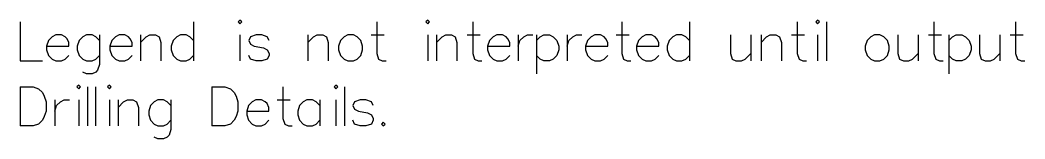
# Model space of a CAD drawing. Header units: millimetres. Extents: x 3.26 to 13.14, y 5.38 to 10.83.
# Drawn here: x 10.815 to 13.135, y 6.009 to 6.283 of the extents above; entities that cross this region are included whole.
import ezdxf

# ---------------------------------------------------------------- set-up
doc = ezdxf.new("R2010")
doc.units = ezdxf.units.MM
doc.header["$MEASUREMENT"] = 0
doc.layers.add('DrillDrawing', color=1, linetype='Continuous')

msp = doc.modelspace()

# ---------------------------------------------------------------- linework, layer by layer
at = {"layer": 'DrillDrawing'}
for p, q in [((10.815, 6.279), (10.815, 6.189)), ((11.2152, 6.279), (11.2152, 6.189)), ((11.3227, 6.2833), (11.3185, 6.279)), ((11.3185, 6.279), (11.3227, 6.2747)), ((11.327, 6.279), (11.3227, 6.2833)), ((11.3227, 6.2747), (11.327, 6.279)), ((11.6385, 6.279), (11.6385, 6.2061)), ((11.7564, 6.2833), (11.7521, 6.279)), ((11.7521, 6.279), (11.7564, 6.2747)), ((11.7607, 6.279), (11.7564, 6.2833)), ((11.7564, 6.2747), (11.7607, 6.279)), ((11.8601, 6.279), (11.8601, 6.2061)), ((12.2041, 6.279), (12.2041, 6.2061)), ((12.3605, 6.279), (12.3605, 6.189)), ((12.6095, 6.279), (12.6095, 6.2061)), ((12.6566, 6.2833), (12.6523, 6.279)), ((12.6523, 6.279), (12.6566, 6.2747)), ((12.6609, 6.279), (12.6566, 6.2833)), ((12.6566, 6.2747), (12.6609, 6.279)), ((12.6767, 6.279), (12.6767, 6.189)), ((12.9253, 6.279), (12.9253, 6.2061)), ((13.1138, 6.279), (13.1138, 6.2061)), ((10.8891, 6.2447), (10.8806, 6.2361)), ((10.8977, 6.249), (10.8891, 6.2447)), ((10.9106, 6.249), (10.8977, 6.249)), ((10.9191, 6.2447), (10.9106, 6.249)), ((10.9234, 6.2404), (10.9191, 6.2447)), ((10.9598, 6.2447), (10.9513, 6.2361)), ((10.9684, 6.249), (10.9598, 6.2447)), ((10.9813, 6.249), (10.9684, 6.249)), ((10.9898, 6.2447), (10.9813, 6.249)), ((10.9984, 6.2361), (10.9898, 6.2447)), ((10.9984, 6.249), (10.9984, 6.1804)), ((11.0352, 6.2447), (11.0267, 6.2361)), ((11.0438, 6.249), (11.0352, 6.2447)), ((11.0567, 6.249), (11.0438, 6.249)), ((11.0652, 6.2447), (11.0567, 6.249)), ((11.0695, 6.2404), (11.0652, 6.2447)), ((11.0931, 6.249), (11.0931, 6.189)), ((11.0931, 6.2318), (11.1059, 6.2447)), ((11.1059, 6.2447), (11.1145, 6.249)), ((11.1145, 6.249), (11.1274, 6.249)), ((11.1274, 6.249), (11.1359, 6.2447)), ((11.1359, 6.2447), (11.1402, 6.2318)), ((11.1766, 6.2447), (11.1681, 6.2361)), ((11.1852, 6.249), (11.1766, 6.2447)), ((11.1981, 6.249), (11.1852, 6.249)), ((11.2066, 6.2447), (11.1981, 6.249)), ((11.2152, 6.2361), (11.2066, 6.2447)), ((11.3227, 6.249), (11.3227, 6.189)), ((11.3472, 6.2447), (11.3429, 6.2361)), ((11.36, 6.249), (11.3472, 6.2447)), ((11.3729, 6.249), (11.36, 6.249)), ((11.3857, 6.2447), (11.3729, 6.249)), ((11.39, 6.2361), (11.3857, 6.2447)), ((11.4796, 6.249), (11.4796, 6.189)), ((11.4796, 6.2318), (11.4924, 6.2447)), ((11.4924, 6.2447), (11.501, 6.249)), ((11.501, 6.249), (11.5139, 6.249)), ((11.5139, 6.249), (11.5224, 6.2447)), ((11.5224, 6.2447), (11.5267, 6.2318)), ((11.5631, 6.2447), (11.5546, 6.2361)), ((11.5717, 6.249), (11.5631, 6.2447)), ((11.5845, 6.249), (11.5717, 6.249)), ((11.5931, 6.2447), (11.5845, 6.249)), ((11.6017, 6.2361), (11.5931, 6.2447)), ((11.6257, 6.249), (11.6557, 6.249)), ((11.7564, 6.249), (11.7564, 6.189)), ((11.7765, 6.249), (11.7765, 6.189)), ((11.7765, 6.2318), (11.7894, 6.2447)), ((11.7894, 6.2447), (11.7979, 6.249)), ((11.7979, 6.249), (11.8108, 6.249)), ((11.8108, 6.249), (11.8194, 6.2447)), ((11.8194, 6.2447), (11.8236, 6.2318)), ((11.8472, 6.249), (11.8772, 6.249)), ((11.9072, 6.2447), (11.8986, 6.2361)), ((11.9158, 6.249), (11.9072, 6.2447)), ((11.9286, 6.249), (11.9158, 6.249)), ((11.9372, 6.2447), (11.9286, 6.249)), ((11.9415, 6.2404), (11.9372, 6.2447)), ((11.965, 6.249), (11.965, 6.189)), ((11.9693, 6.2361), (11.9779, 6.2447)), ((11.9779, 6.2447), (11.9865, 6.249)), ((11.9865, 6.249), (11.9993, 6.249)), ((12.0075, 6.249), (12.0075, 6.159)), ((12.0075, 6.2361), (12.016, 6.2447)), ((12.016, 6.2447), (12.0246, 6.249)), ((12.0246, 6.249), (12.0375, 6.249)), ((12.0375, 6.249), (12.046, 6.2447)), ((12.046, 6.2447), (12.0546, 6.2361)), ((12.0782, 6.249), (12.0782, 6.189)), ((12.0824, 6.2361), (12.091, 6.2447)), ((12.091, 6.2447), (12.0996, 6.249)), ((12.0996, 6.249), (12.1124, 6.249)), ((12.1334, 6.2447), (12.1249, 6.2361)), ((12.142, 6.249), (12.1334, 6.2447)), ((12.1549, 6.249), (12.142, 6.249)), ((12.1634, 6.2447), (12.1549, 6.249)), ((12.1677, 6.2404), (12.1634, 6.2447)), ((12.1913, 6.249), (12.2213, 6.249)), ((12.2513, 6.2447), (12.2427, 6.2361)), ((12.2598, 6.249), (12.2513, 6.2447)), ((12.2727, 6.249), (12.2598, 6.249)), ((12.2813, 6.2447), (12.2727, 6.249)), ((12.2855, 6.2404), (12.2813, 6.2447)), ((12.322, 6.2447), (12.3134, 6.2361)), ((12.3305, 6.249), (12.322, 6.2447)), ((12.3434, 6.249), (12.3305, 6.249)), ((12.352, 6.2447), (12.3434, 6.249)), ((12.3605, 6.2361), (12.352, 6.2447)), ((12.4552, 6.249), (12.4552, 6.2061)), ((12.5024, 6.249), (12.5024, 6.189)), ((12.5259, 6.249), (12.5259, 6.189)), ((12.5259, 6.2318), (12.5388, 6.2447)), ((12.5388, 6.2447), (12.5473, 6.249)), ((12.5473, 6.249), (12.5602, 6.249)), ((12.5602, 6.249), (12.5688, 6.2447)), ((12.5688, 6.2447), (12.5731, 6.2318)), ((12.5966, 6.249), (12.6266, 6.249)), ((12.6566, 6.249), (12.6566, 6.189)), ((12.7792, 6.2447), (12.7706, 6.2361)), ((12.7877, 6.249), (12.7792, 6.2447)), ((12.8006, 6.249), (12.7877, 6.249)), ((12.8091, 6.2447), (12.8006, 6.249)), ((12.8177, 6.2361), (12.8091, 6.2447)), ((12.8417, 6.249), (12.8417, 6.2061)), ((12.8888, 6.249), (12.8888, 6.189)), ((12.9124, 6.249), (12.9424, 6.249)), ((12.9595, 6.249), (12.9595, 6.159)), ((12.9595, 6.2361), (12.9681, 6.2447)), ((12.9681, 6.2447), (12.9767, 6.249)), ((12.9767, 6.249), (12.9895, 6.249)), ((12.9895, 6.249), (12.9981, 6.2447)), ((12.9981, 6.2447), (13.0067, 6.2361)), ((13.0302, 6.249), (13.0302, 6.2061)), ((13.0774, 6.249), (13.0774, 6.189)), ((13.1009, 6.249), (13.1309, 6.249)), ((10.8806, 6.2361), (10.8763, 6.2233)), ((10.8763, 6.2233), (10.9277, 6.2233)), ((10.8763, 6.2233), (10.8763, 6.2147)), ((10.9277, 6.2318), (10.9234, 6.2404)), ((10.9277, 6.2233), (10.9277, 6.2318)), ((10.9513, 6.2361), (10.947, 6.2233)), ((10.947, 6.2233), (10.947, 6.2147)), ((11.0267, 6.2361), (11.0224, 6.2233)), ((11.0224, 6.2233), (11.0738, 6.2233)), ((11.0224, 6.2233), (11.0224, 6.2147)), ((11.0738, 6.2318), (11.0695, 6.2404)), ((11.0738, 6.2233), (11.0738, 6.2318)), ((11.1402, 6.2318), (11.1402, 6.189)), ((11.1681, 6.2361), (11.1638, 6.2233)), ((11.1638, 6.2233), (11.1638, 6.2147)), ((11.3429, 6.2361), (11.3472, 6.2276)), ((11.3472, 6.2276), (11.3557, 6.2233)), ((11.3557, 6.2233), (11.3772, 6.219)), ((11.3772, 6.219), (11.3857, 6.2147)), ((11.5267, 6.2318), (11.5267, 6.189)), ((11.5546, 6.2361), (11.5503, 6.2233)), ((11.5503, 6.2233), (11.5503, 6.2147)), ((11.606, 6.2233), (11.6017, 6.2361)), ((11.606, 6.2147), (11.606, 6.2233)), ((11.8236, 6.2318), (11.8236, 6.189)), ((11.8986, 6.2361), (11.8943, 6.2233)), ((11.8943, 6.2233), (11.9458, 6.2233)), ((11.8943, 6.2233), (11.8943, 6.2147)), ((11.9458, 6.2318), (11.9415, 6.2404)), ((11.9458, 6.2233), (11.9458, 6.2318)), ((11.965, 6.2233), (11.9693, 6.2361)), ((12.0546, 6.2361), (12.0589, 6.2233)), ((12.0589, 6.2233), (12.0589, 6.2147)), ((12.0782, 6.2233), (12.0824, 6.2361)), ((12.1249, 6.2361), (12.1206, 6.2233)), ((12.1206, 6.2233), (12.172, 6.2233)), ((12.1206, 6.2233), (12.1206, 6.2147)), ((12.172, 6.2318), (12.1677, 6.2404)), ((12.172, 6.2233), (12.172, 6.2318)), ((12.2427, 6.2361), (12.2384, 6.2233)), ((12.2384, 6.2233), (12.2898, 6.2233)), ((12.2384, 6.2233), (12.2384, 6.2147)), ((12.2898, 6.2318), (12.2855, 6.2404)), ((12.2898, 6.2233), (12.2898, 6.2318)), ((12.3134, 6.2361), (12.3091, 6.2233)), ((12.3091, 6.2233), (12.3091, 6.2147)), ((12.5731, 6.2318), (12.5731, 6.189)), ((12.7706, 6.2361), (12.7663, 6.2233)), ((12.7663, 6.2233), (12.7663, 6.2147)), ((12.822, 6.2233), (12.8177, 6.2361)), ((12.822, 6.2147), (12.822, 6.2233)), ((13.0067, 6.2361), (13.011, 6.2233)), ((13.011, 6.2233), (13.011, 6.2147)), ((10.8763, 6.2147), (10.8806, 6.2019)), ((10.8806, 6.2019), (10.8891, 6.1933)), ((10.9191, 6.1933), (10.9277, 6.2019)), ((10.947, 6.2147), (10.9513, 6.2019)), ((10.9513, 6.2019), (10.9598, 6.1933)), ((10.9898, 6.1933), (10.9984, 6.2019)), ((11.0224, 6.2147), (11.0267, 6.2019)), ((11.0267, 6.2019), (11.0352, 6.1933)), ((11.0652, 6.1933), (11.0738, 6.2019)), ((11.1638, 6.2147), (11.1681, 6.2019)), ((11.1681, 6.2019), (11.1766, 6.1933)), ((11.2066, 6.1933), (11.2152, 6.2019)), ((11.3472, 6.1933), (11.3429, 6.2019)), ((11.3857, 6.2147), (11.39, 6.2061)), ((11.39, 6.2019), (11.3857, 6.1933)), ((11.39, 6.2061), (11.39, 6.2019)), ((11.5503, 6.2147), (11.5546, 6.2019)), ((11.5546, 6.2019), (11.5631, 6.1933)), ((11.5931, 6.1933), (11.6017, 6.2019)), ((11.6017, 6.2019), (11.606, 6.2147)), ((11.6385, 6.2061), (11.6428, 6.1933)), ((11.8601, 6.2061), (11.8643, 6.1933)), ((11.8943, 6.2147), (11.8986, 6.2019)), ((11.8986, 6.2019), (11.9072, 6.1933)), ((11.9372, 6.1933), (11.9458, 6.2019)), ((12.016, 6.1933), (12.0075, 6.2019)), ((12.0546, 6.2019), (12.046, 6.1933)), ((12.0589, 6.2147), (12.0546, 6.2019)), ((12.1206, 6.2147), (12.1249, 6.2019)), ((12.1249, 6.2019), (12.1334, 6.1933)), ((12.1634, 6.1933), (12.172, 6.2019)), ((12.2041, 6.2061), (12.2084, 6.1933)), ((12.2384, 6.2147), (12.2427, 6.2019)), ((12.2427, 6.2019), (12.2513, 6.1933)), ((12.2813, 6.1933), (12.2898, 6.2019)), ((12.3091, 6.2147), (12.3134, 6.2019)), ((12.3134, 6.2019), (12.322, 6.1933)), ((12.352, 6.1933), (12.3605, 6.2019)), ((12.4552, 6.2061), (12.4595, 6.1933)), ((12.4895, 6.1933), (12.5024, 6.2061)), ((12.6095, 6.2061), (12.6138, 6.1933)), ((12.7663, 6.2147), (12.7706, 6.2019)), ((12.7706, 6.2019), (12.7792, 6.1933)), ((12.8091, 6.1933), (12.8177, 6.2019)), ((12.8177, 6.2019), (12.822, 6.2147)), ((12.8417, 6.2061), (12.846, 6.1933)), ((12.876, 6.1933), (12.8888, 6.2061)), ((12.9253, 6.2061), (12.9295, 6.1933)), ((12.9681, 6.1933), (12.9595, 6.2019)), ((13.0067, 6.2019), (12.9981, 6.1933)), ((13.011, 6.2147), (13.0067, 6.2019)), ((13.0302, 6.2061), (13.0345, 6.1933)), ((13.0645, 6.1933), (13.0774, 6.2061)), ((13.1138, 6.2061), (13.1181, 6.1933)), ((10.815, 6.189), (10.8664, 6.189)), ((10.8891, 6.1933), (10.8977, 6.189)), ((10.8977, 6.189), (10.9106, 6.189)), ((10.9106, 6.189), (10.9191, 6.1933)), ((10.9598, 6.1933), (10.9684, 6.189)), ((10.9684, 6.189), (10.9813, 6.189)), ((10.9813, 6.189), (10.9898, 6.1933)), ((10.9984, 6.1804), (10.9941, 6.1676)), ((11.0352, 6.1933), (11.0438, 6.189)), ((11.0438, 6.189), (11.0567, 6.189)), ((11.0567, 6.189), (11.0652, 6.1933)), ((11.1766, 6.1933), (11.1852, 6.189)), ((11.1852, 6.189), (11.1981, 6.189)), ((11.1981, 6.189), (11.2066, 6.1933)), ((11.36, 6.189), (11.3472, 6.1933)), ((11.3729, 6.189), (11.36, 6.189)), ((11.3857, 6.1933), (11.3729, 6.189)), ((11.5631, 6.1933), (11.5717, 6.189)), ((11.5717, 6.189), (11.5845, 6.189)), ((11.5845, 6.189), (11.5931, 6.1933)), ((11.6428, 6.1933), (11.6514, 6.189)), ((11.6514, 6.189), (11.66, 6.189)), ((11.8643, 6.1933), (11.8729, 6.189)), ((11.8729, 6.189), (11.8815, 6.189)), ((11.9072, 6.1933), (11.9158, 6.189)), ((11.9158, 6.189), (11.9286, 6.189)), ((11.9286, 6.189), (11.9372, 6.1933)), ((12.0246, 6.189), (12.016, 6.1933)), ((12.0375, 6.189), (12.0246, 6.189)), ((12.046, 6.1933), (12.0375, 6.189)), ((12.1334, 6.1933), (12.142, 6.189)), ((12.142, 6.189), (12.1549, 6.189)), ((12.1549, 6.189), (12.1634, 6.1933)), ((12.2084, 6.1933), (12.217, 6.189)), ((12.217, 6.189), (12.2256, 6.189)), ((12.2513, 6.1933), (12.2598, 6.189)), ((12.2598, 6.189), (12.2727, 6.189)), ((12.2727, 6.189), (12.2813, 6.1933)), ((12.322, 6.1933), (12.3305, 6.189)), ((12.3305, 6.189), (12.3434, 6.189)), ((12.3434, 6.189), (12.352, 6.1933)), ((12.4595, 6.1933), (12.4681, 6.189)), ((12.4681, 6.189), (12.4809, 6.189)), ((12.4809, 6.189), (12.4895, 6.1933)), ((12.6138, 6.1933), (12.6223, 6.189)), ((12.6223, 6.189), (12.6309, 6.189)), ((12.7792, 6.1933), (12.7877, 6.189)), ((12.7877, 6.189), (12.8006, 6.189)), ((12.8006, 6.189), (12.8091, 6.1933)), ((12.846, 6.1933), (12.8546, 6.189)), ((12.8546, 6.189), (12.8674, 6.189)), ((12.8674, 6.189), (12.876, 6.1933)), ((12.9295, 6.1933), (12.9381, 6.189)), ((12.9381, 6.189), (12.9467, 6.189)), ((12.9767, 6.189), (12.9681, 6.1933)), ((12.9895, 6.189), (12.9767, 6.189)), ((12.9981, 6.1933), (12.9895, 6.189)), ((13.0345, 6.1933), (13.0431, 6.189)), ((13.0431, 6.189), (13.0559, 6.189)), ((13.0559, 6.189), (13.0645, 6.1933)), ((13.1181, 6.1933), (13.1266, 6.189)), ((13.1266, 6.189), (13.1352, 6.189)), ((10.9684, 6.159), (10.9598, 6.1633)), ((10.9813, 6.159), (10.9684, 6.159)), ((10.9898, 6.1633), (10.9813, 6.159)), ((10.9941, 6.1676), (10.9898, 6.1633)), ((10.815, 6.129), (10.815, 6.039)), ((10.815, 6.129), (10.845, 6.129)), ((10.845, 6.129), (10.8578, 6.1247)), ((10.9504, 6.1333), (10.9461, 6.129)), ((10.9461, 6.129), (10.9504, 6.1247)), ((10.9547, 6.129), (10.9504, 6.1333)), ((10.9504, 6.1247), (10.9547, 6.129)), ((10.9705, 6.129), (10.9705, 6.039)), ((10.9894, 6.129), (10.9894, 6.039)), ((11.0211, 6.1333), (11.0168, 6.129)), ((11.0168, 6.129), (11.0211, 6.1247)), ((11.0254, 6.129), (11.0211, 6.1333)), ((11.0211, 6.1247), (11.0254, 6.129)), ((11.258, 6.129), (11.258, 6.039)), ((11.258, 6.129), (11.288, 6.129)), ((11.288, 6.129), (11.3009, 6.1247)), ((11.4217, 6.129), (11.4217, 6.0561)), ((11.5443, 6.1333), (11.54, 6.129)), ((11.54, 6.129), (11.5443, 6.1247)), ((11.5486, 6.129), (11.5443, 6.1333)), ((11.5443, 6.1247), (11.5486, 6.129)), ((11.5644, 6.129), (11.5644, 6.039)), ((10.8578, 6.1247), (10.8664, 6.1161)), ((10.8664, 6.1161), (10.8707, 6.1076)), ((10.8707, 6.1076), (10.875, 6.0947)), ((11.3009, 6.1247), (11.3095, 6.1161)), ((11.3095, 6.1161), (11.3138, 6.1076)), ((11.3138, 6.1076), (11.318, 6.0947)), ((10.875, 6.0947), (10.875, 6.0733)), ((10.8951, 6.099), (10.8951, 6.039)), ((10.8951, 6.0733), (10.8994, 6.0861)), ((10.8994, 6.0861), (10.908, 6.0947)), ((10.908, 6.0947), (10.9165, 6.099)), ((10.9165, 6.099), (10.9294, 6.099)), ((10.9504, 6.099), (10.9504, 6.039)), ((11.0211, 6.099), (11.0211, 6.039)), ((11.0412, 6.099), (11.0412, 6.039)), ((11.0412, 6.0818), (11.0541, 6.0947)), ((11.0541, 6.0947), (11.0627, 6.099)), ((11.0627, 6.099), (11.0755, 6.099)), ((11.0755, 6.099), (11.0841, 6.0947)), ((11.0841, 6.0947), (11.0884, 6.0818)), ((11.0884, 6.0818), (11.0884, 6.039)), ((11.1162, 6.0861), (11.1119, 6.0733)), ((11.1248, 6.0947), (11.1162, 6.0861)), ((11.1334, 6.099), (11.1248, 6.0947)), ((11.1462, 6.099), (11.1334, 6.099)), ((11.1548, 6.0947), (11.1462, 6.099)), ((11.1634, 6.0861), (11.1548, 6.0947)), ((11.1634, 6.099), (11.1634, 6.0304)), ((11.318, 6.0947), (11.318, 6.0733)), ((11.3425, 6.0861), (11.3382, 6.0733)), ((11.351, 6.0947), (11.3425, 6.0861)), ((11.3596, 6.099), (11.351, 6.0947)), ((11.3725, 6.099), (11.3596, 6.099)), ((11.381, 6.0947), (11.3725, 6.099)), ((11.3853, 6.0904), (11.381, 6.0947)), ((11.3896, 6.0818), (11.3853, 6.0904)), ((11.3896, 6.0733), (11.3896, 6.0818)), ((11.4089, 6.099), (11.4389, 6.099)), ((11.4603, 6.0861), (11.456, 6.0733)), ((11.4689, 6.0947), (11.4603, 6.0861)), ((11.4774, 6.099), (11.4689, 6.0947)), ((11.4903, 6.099), (11.4774, 6.099)), ((11.4989, 6.0947), (11.4903, 6.099)), ((11.5074, 6.0861), (11.4989, 6.0947)), ((11.5074, 6.099), (11.5074, 6.039)), ((11.5443, 6.099), (11.5443, 6.039)), ((11.5875, 6.0947), (11.5833, 6.0861)), ((11.5833, 6.0861), (11.5875, 6.0776)), ((11.6004, 6.099), (11.5875, 6.0947)), ((11.6133, 6.099), (11.6004, 6.099)), ((11.6261, 6.0947), (11.6133, 6.099)), ((11.6304, 6.0861), (11.6261, 6.0947)), ((10.8707, 6.0604), (10.8664, 6.0519)), ((10.875, 6.0733), (10.8707, 6.0604)), ((11.1119, 6.0733), (11.1119, 6.0647)), ((11.1119, 6.0647), (11.1162, 6.0519)), ((11.3138, 6.0604), (11.3095, 6.0519)), ((11.318, 6.0733), (11.3138, 6.0604)), ((11.3382, 6.0733), (11.3896, 6.0733)), ((11.3382, 6.0733), (11.3382, 6.0647)), ((11.3382, 6.0647), (11.3425, 6.0519)), ((11.4217, 6.0561), (11.426, 6.0433)), ((11.456, 6.0733), (11.456, 6.0647)), ((11.456, 6.0647), (11.4603, 6.0519)), ((11.5875, 6.0776), (11.5961, 6.0733)), ((11.5961, 6.0733), (11.6175, 6.069)), ((11.6175, 6.069), (11.6261, 6.0647)), ((11.6261, 6.0647), (11.6304, 6.0561)), ((11.6304, 6.0561), (11.6304, 6.0519)), ((10.845, 6.039), (10.815, 6.039)), ((10.8578, 6.0433), (10.845, 6.039)), ((10.8664, 6.0519), (10.8578, 6.0433)), ((11.1162, 6.0519), (11.1248, 6.0433)), ((11.1248, 6.0433), (11.1334, 6.039)), ((11.1334, 6.039), (11.1462, 6.039)), ((11.1462, 6.039), (11.1548, 6.0433)), ((11.1548, 6.0433), (11.1634, 6.0519)), ((11.288, 6.039), (11.258, 6.039)), ((11.3009, 6.0433), (11.288, 6.039)), ((11.3095, 6.0519), (11.3009, 6.0433)), ((11.3425, 6.0519), (11.351, 6.0433)), ((11.351, 6.0433), (11.3596, 6.039)), ((11.3596, 6.039), (11.3725, 6.039)), ((11.3725, 6.039), (11.381, 6.0433)), ((11.381, 6.0433), (11.3896, 6.0519)), ((11.426, 6.0433), (11.4346, 6.039)), ((11.4346, 6.039), (11.4432, 6.039)), ((11.4603, 6.0519), (11.4689, 6.0433)), ((11.4689, 6.0433), (11.4774, 6.039)), ((11.4774, 6.039), (11.4903, 6.039)), ((11.4903, 6.039), (11.4989, 6.0433)), ((11.4989, 6.0433), (11.5074, 6.0519)), ((11.5875, 6.0433), (11.5833, 6.0519)), ((11.6004, 6.039), (11.5875, 6.0433)), ((11.6133, 6.039), (11.6004, 6.039)), ((11.6261, 6.0433), (11.6133, 6.039)), ((11.6304, 6.0519), (11.6261, 6.0433)), ((11.6535, 6.0476), (11.6492, 6.0433)), ((11.6492, 6.0433), (11.6535, 6.039)), ((11.6578, 6.0433), (11.6535, 6.0476)), ((11.6535, 6.039), (11.6578, 6.0433)), ((11.1334, 6.009), (11.1248, 6.0133)), ((11.1548, 6.0133), (11.1462, 6.009)), ((11.1591, 6.0176), (11.1548, 6.0133)), ((11.1634, 6.0304), (11.1591, 6.0176)), ((11.1462, 6.009), (11.1334, 6.009))]:
    msp.add_line(p, q, dxfattribs=at)

doc.saveas('drawing.dxf')
